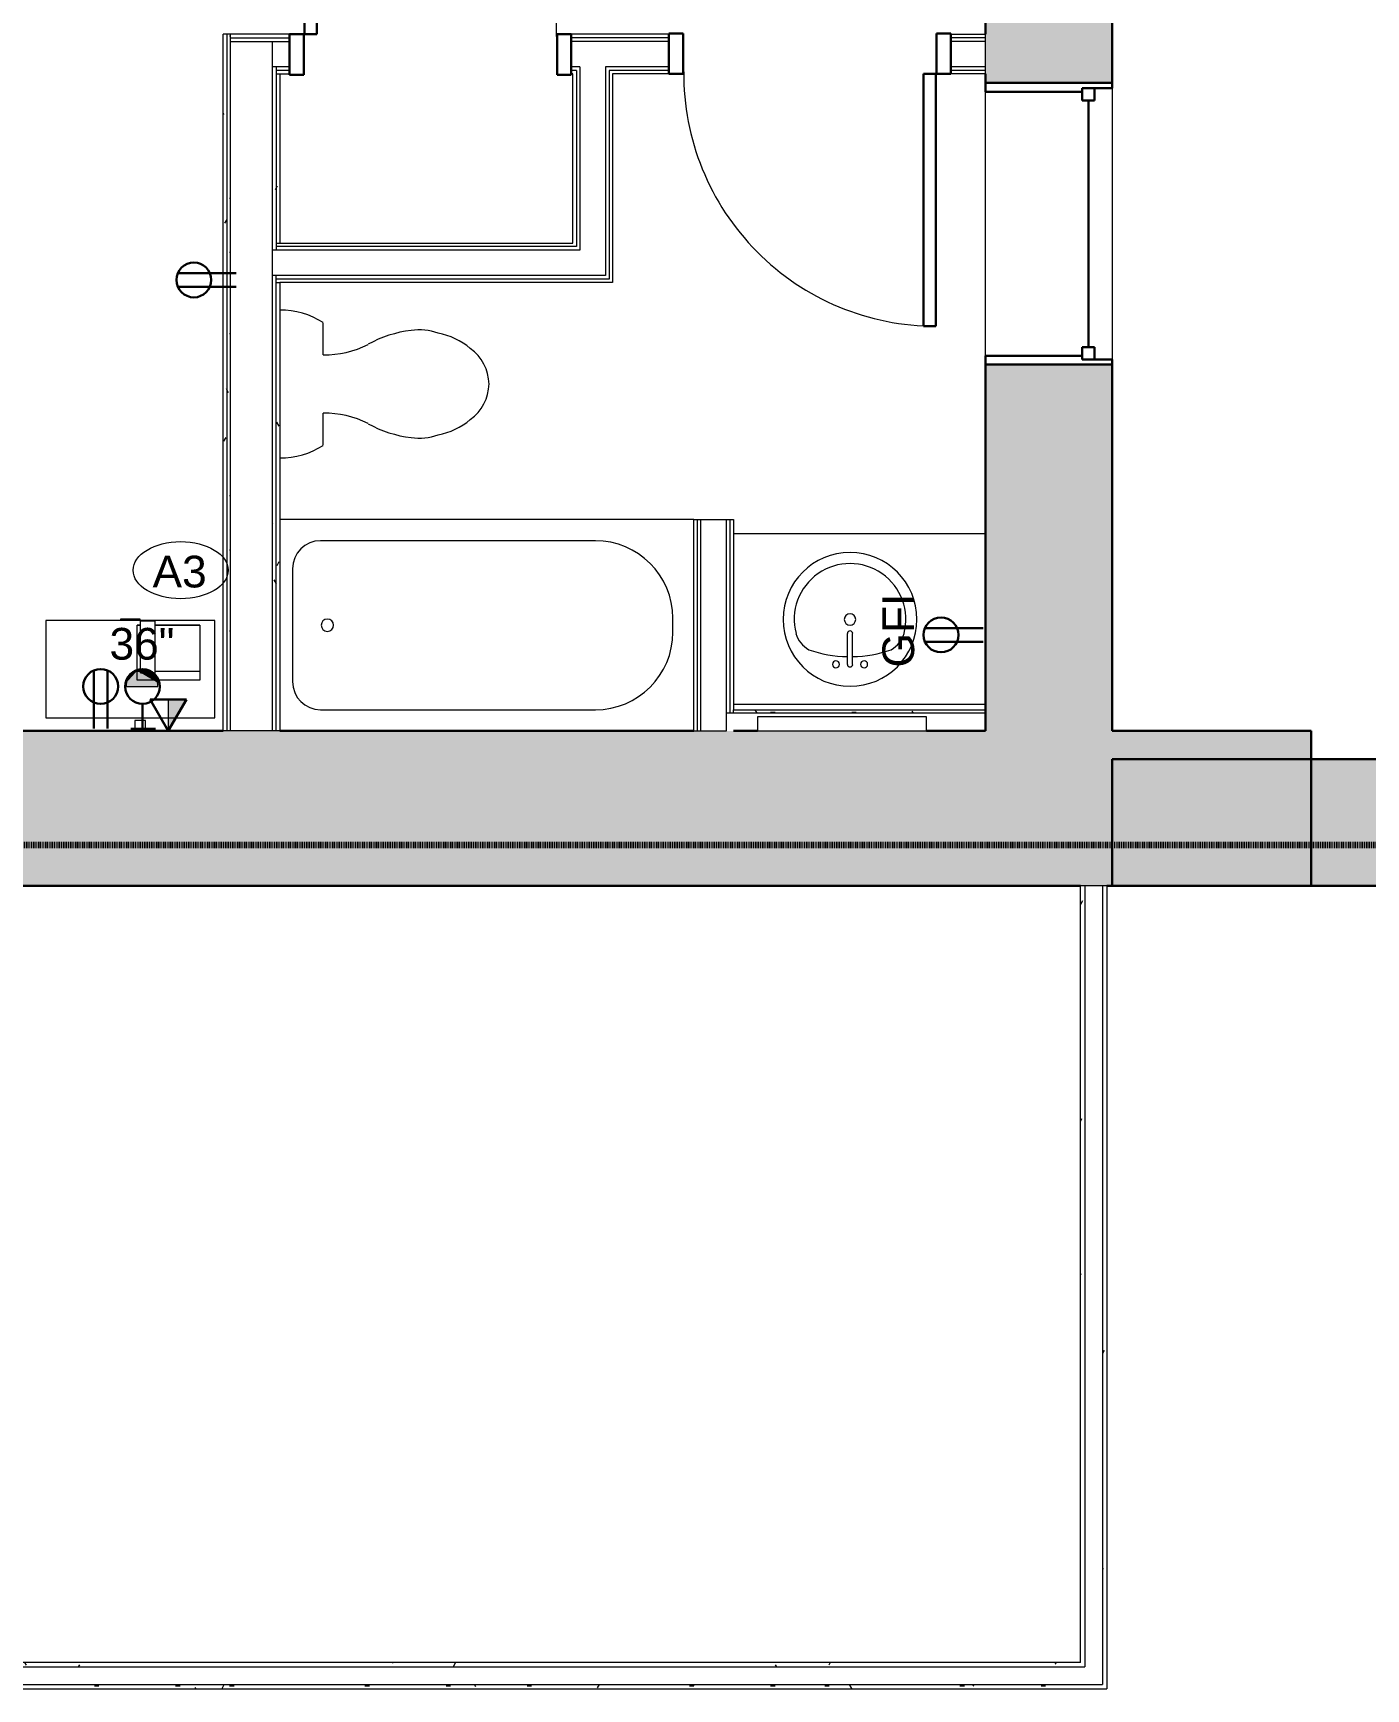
# Model space of a CAD drawing. Header units: inches. Extents: x -1176 to 1507, y -2563 to 978.
# Drawn here: x -907.3 to -718, y -1398.2 to -1163.1 of the extents above; entities that cross this region are included whole.
import ezdxf

# ---------------------------------------------------------------- set-up
doc = ezdxf.new("R2010")
doc.units = ezdxf.units.IN
doc.header["$MEASUREMENT"] = 0
doc.linetypes.add('Dash', pattern=[0.25, 0.125, -0.125])
for name, color, linetype, lineweight in [('A-ANNO-MATC', 214, 'Dash', 140), ('A-ANNO-NOTE', 131, 'Continuous', 40), ('A-DOOR', 31, 'Continuous', 18), ('A-DOOR-FRAM', 31, 'Continuous', 30), ('A-GLAZ', 151, 'Continuous', 18), ('A-WALL', 113, 'Continuous', 18), ('A-WALL-PATT', 111, 'Continuous', 18), ('E-ELEC-FIXT', 91, 'Continuous', 9), ('I-FURN', 30, 'Continuous', 9), ('I-WALL', 2, 'Continuous', 18), ('P-SANR-FIXT', 6, 'Continuous', 9), ('Q-CASE', 31, 'Continuous', 9), ('Q-SPCQ', 91, 'Continuous', 9), ('Q-SPCQ-IDEN', 132, 'Continuous', 9)]:
    doc.layers.add(name, color=color, linetype=linetype, lineweight=lineweight)
doc.styles.add('Arial', font='arial.ttf', dxfattribs={"height": 4.5})
doc.styles.add('Swis721 Lt BT', font='swissl.ttf', dxfattribs={"height": 4.5})
pattern_1 = [(0, (0, 0), (15.36, 3.84), [0.634, -10.886, 0.634, -10.886, -61.44]), (0, (0, 0), (15.36, 3.84), [-23.04, 0.634, -22.406, 0.634, -10.886, -26.88]), (0, (0, 0), (15.36, 3.84), [-57.6, 0.634, -7.046, 0.634, -18.566]), (120, (5.76, 1.92), (-11.0055376, 11.38215), [0.634, -10.886, 0.634, -10.886, -61.44]), (120, (5.76, 1.92), (-11.0055376, 11.38215), [-23.04, 0.634, -22.406, 0.634, -10.886, -26.88]), (120, (5.76, 1.92), (-11.0055376, 11.38215), [-57.6, 0.634, -7.046, 0.634, -18.566]), (240, (7.68, 9.6), (-4.3544624, -15.22215), [0.634, -10.886, 0.634, -10.886, -61.44]), (240, (7.68, 9.6), (-4.3544624, -15.22215), [-23.04, 0.634, -22.406, 0.634, -10.886, -26.88]), (240, (7.68, 9.6), (-4.3544624, -15.22215), [-57.6, 0.634, -7.046, 0.634, -18.566])]

# ---------------------------------------------------------------- blocks, each defined once
blk = doc.blocks.new('Double Hung - balcony windows 3_ 4_-6827316-2nd Floor Power _ Signal')
at = {"layer": 'A-GLAZ', "color": 8, "lineweight": 30}
for p, q in [((-20, 9), (-19.25, 9)), ((-19.25, 4.75), (-19.25, 9)), ((19.25, 4.75), (19.25, 9)), ((20, 9), (19.25, 9)), ((-19.25, 6.5), (-19.25, 4.75)), ((-19.25, 6.5), (-17.5, 6.5)), ((-19.25, 4.75), (-17.5, 4.75)), ((-19.25, 4.75), (-18.75, 4.75)), ((-18.75, -9), (-18.75, 4.75)), ((-17.5, 6.5), (-17.5, 4.75)), ((-17.5, 5.625), (17.5, 5.625)), ((17.5, 6.5), (17.5, 4.75)), ((19.25, 6.5), (17.5, 6.5)), ((19.25, 4.75), (17.5, 4.75)), ((18.75, 4.75), (19.25, 4.75)), ((18.75, 4.75), (18.75, -9)), ((19.25, 6.5), (19.25, 4.75)), ((-18.75, -9), (-20, -9)), ((18.75, -9), (20, -9))]:
    blk.add_line(p, q, dxfattribs=at)
blk = doc.blocks.new('Tub-Rectangular-3D - Tub-Rectangular-3D-7042732-2nd Floor Power _ Signal')
at = {"layer": 'P-SANR-FIXT'}
for p, q in [((16.28, 41), (-42.54, 41)), ((2.28, 38), (-36.72, 38)), ((-40.72, 34), (-40.72, 18)), ((13.28, 25), (13.28, 27)), ((-36.72, 14), (2.28, 14))]:
    blk.add_line(p, q, dxfattribs=at)
for centre, radius, start, end in [((-36.72, 34), 4, 90, 180), ((2.28, 27), 11, 360, 90), ((-35.77, 26), 0.875, 90, 270), ((-35.77, 26), 0.875, 270, 90), ((2.28, 25), 11, 270, 0), ((-36.72, 18), 4, 180, 270)]:
    blk.add_arc(centre, radius, start, end, dxfattribs=at)
blk = doc.blocks.new('Single Flush - D2 3_ X 8_-8252885-2nd Floor Power _ Signal')
at = {"layer": 'A-DOOR', "lineweight": 30}
for p, q in [((16.15625, -2.8125), (17.90625, -2.8125)), ((16.15625, -38.625), (16.15625, -2.8125)), ((17.90625, -2.8125), (17.90625, -38.625)), ((17.90625, -38.625), (16.15625, -38.625))]:
    blk.add_line(p, q, dxfattribs=at)
at = {"layer": 'A-DOOR', "lineweight": 9}
blk.add_arc((17.90625, -2.8125), 35.8125, 179.5, 270, dxfattribs=at)
at = {"layer": 'A-DOOR-FRAM'}
for p, q in [((-20, 2.9375), (-20, -2.8125)), ((-20, 2.9375), (-18, 2.9375)), ((-18, 2.9375), (-18, -2.8125)), ((18.000004, 2.9375), (18.000004, -2.8125)), ((18.000004, 2.9375), (20.000004, 2.9375)), ((20.000004, 2.9375), (20.000004, -2.8125)), ((-20, -2.8125), (-18, -2.8125)), ((18.000004, -2.8125), (20.000004, -2.8125))]:
    blk.add_line(p, q, dxfattribs=at)
blk = doc.blocks.new('Bed_Side_Table_5122 - T-4-6544423-2nd Floor Power _ Signal')
at = {"layer": 'I-FURN'}
for p, q in [((12, 3.99), (-12, 3.99)), ((-12, 3.99), (-12, -9.79)), ((12, -9.79), (12, 3.99)), ((-12, -9.79), (-1.38, -9.79)), ((-1.38, -9.79), (-1.38, -10)), ((-1.38, -9.79), (1.38, -9.79)), ((-1.38, -10), (1.38, -10)), ((1.38, -10), (1.38, -9.79)), ((1.38, -9.79), (12, -9.79))]:
    blk.add_line(p, q, dxfattribs=at)
blk = doc.blocks.new('P-Toilet-Floor-3D - Floor Mount-V62-2nd Floor Power _ Signal')
at = {"layer": 'P-SANR-FIXT'}
for p, q in [((-8.7, -8.31), (-4.13, -8.31)), ((4.13, -8.31), (8.7, -8.31))]:
    blk.add_line(p, q, dxfattribs=at)
for centre, radius, start, end in [((0.69, -2.25), 11.19, 179.3948, 212.8527), ((-0.69, -2.25), 11.19, 327.1473, 0.6052), ((-17.85, -8.46), 13.72, 332.9997, 0.6089), ((17.85, -8.46), 13.72, 179.3911, 207.0003), ((9.41, -22.94), 17.16, 151.2397, 172.7867), ((-9.41, -22.94), 17.16, 7.2133, 28.7603), ((0.88, -21.86), 8.56, 172.7867, 198.8936), ((-0.88, -21.86), 8.56, 341.1064, 7.2133), ((2.68, -22.72), 10.08, 190.9157, 219.9319), ((-2.68, -22.72), 10.08, 320.0681, 349.0843), ((0.18, -25.42), 6.45, 215.8378, 268.4031), ((-0.18, -25.42), 6.45, 271.5969, 324.1622)]:
    blk.add_arc(centre, radius, start, end, dxfattribs=at)
blk = doc.blocks.new('Vanity Counter Top w Round Sink Hole - 24_ Depth-8439851-2nd Floor Power _ Signal')
at = {"layer": 'Q-CASE'}
for p, q in [((-52.26, -0.75), (-16.49, -0.75)), ((-52.26, -25), (-16.49, -25))]:
    blk.add_line(p, q, dxfattribs=at)
blk = doc.blocks.new('Sink Vanity-Round - 19_ x 19_-6996918-2nd Floor Power _ Signal')
at = {"layer": 'P-SANR-FIXT'}
for p, q in [((3.43, -9.73), (3.43, -5.36)), ((4.18, -9.73), (4.18, -5.36))]:
    blk.add_line(p, q, dxfattribs=at)
for centre, radius, start, end in [((3.81, -3.35), 9.5, 90, 270), ((3.81, -3.35), 9.5, 270, 90), ((3.81, -3.35), 7.93, 345.3071, 194.6929), ((3.81, -3.35), 0.812, 0, 180), ((3.81, -3.35), 0.812, 180, 0), ((0.05, -4.11), 4.12, 197.8096, 239.2073), ((3.81, -5.36), 0.375, 0, 180), ((7.56, -4.11), 4.12, 300.7927, 342.1904), ((3.81, 9.17), 17.81, 250.7914, 268.7933), ((1.81, -9.73), 0.5, 0, 180), ((3.81, 9.17), 17.81, 271.2067, 289.2086), ((5.81, -9.73), 0.5, 0, 180), ((1.81, -9.73), 0.5, 180, 0), ((3.81, -9.73), 0.375, 180, 0), ((5.81, -9.73), 0.5, 180, 0)]:
    blk.add_arc(centre, radius, start, end, dxfattribs=at)
blk = doc.blocks.new('Speaker_Phone_6931 - Phone-7340356-2nd Floor Power _ Signal')
at = {"layer": 'Q-SPCQ'}
for p, q in [((-14.18, -4.45), (-5.3, -4.45)), ((-14.18, -12.24), (-14.18, -4.45)), ((-14.18, -4.45), (-5.3, -4.45)), ((-14.18, -12.24), (-14.18, -4.45)), ((-5.3, -4.45), (-5.3, -12.24)), ((-5.3, -4.45), (-5.3, -12.24)), ((-14.18, -5.69), (-7.79, -5.69)), ((-7.79, -6.51), (-7.79, -5.51)), ((-5.79, -5.51), (-7.79, -5.51)), ((-7.79, -12.85), (-7.79, -5.69)), ((-5.79, -5.51), (-5.79, -6.51)), ((-5.79, -5.69), (-5.3, -5.69)), ((-5.77, -5.69), (-5.77, -12.85)), ((-7.79, -12.24), (-14.18, -12.24)), ((-14.18, -12.24), (-7.79, -12.24)), ((-7.79, -12.85), (-7.79, -12.24)), ((-5.77, -12.85), (-7.79, -12.85)), ((-5.77, -12.85), (-7.79, -12.85)), ((-5.79, -12.24), (-5.3, -12.24)), ((-5.77, -12.24), (-5.77, -12.85)), ((-5.3, -12.24), (-5.77, -12.24))]:
    blk.add_line(p, q, dxfattribs=at)
blk = doc.blocks.new('Mirror84 - Mirror-8020230-2nd Floor Power _ Signal')
at = {"layer": 'Q-SPCQ'}
for p, q in [((-938.6, -1035.2), (-962.6, -1035.2)), ((-962.6, -1035.2), (-962.6, -1037.2)), ((-938.6, -1037.2), (-938.6, -1035.2)), ((-962.6, -1037.2), (-938.6, -1037.2))]:
    blk.add_line(p, q, dxfattribs=at)
blk = doc.blocks.new('PS - USB Outlet - USB Outlet-V150-2nd Floor Power _ Signal')
at = {"layer": 'E-ELEC-FIXT'}
for p, q in [((0.75, 1.5), (-0.75, 1.5)), ((-0.75, 1.5), (-0.75, 0)), ((0.75, 0), (0.75, 1.5))]:
    blk.add_line(p, q, dxfattribs=at)
blk = doc.blocks.new('Appliance_Specialty Equipment Tag - Standard-3515593-2nd Floor Power _ Signal')
at = {"layer": 'Q-SPCQ-IDEN'}
blk.add_ellipse((-0.0499, 0.0037), major_axis=(-0.1406, 0), ratio=0.600473, dxfattribs=at)

msp = doc.modelspace()

# ---------------------------------------------------------------- hatches: boundary and pattern name
at = {"layer": 'A-ANNO-NOTE', "lineweight": 9}
for points in [[(-894.01, -1255.34), (-892.48, -1253.65), (-893.63, -1254.47)], [(-889.61, -1255.34), (-892.48, -1253.65), (-894.01, -1255.34)], [(-894.01, -1255.34), (-893.63, -1254.47), (-893.87, -1254.88)], [(-893.63, -1254.47), (-892.48, -1253.65), (-892.92, -1253.84)], [(-893.63, -1254.47), (-892.92, -1253.84), (-893.05, -1253.92)], [(-893.63, -1254.47), (-893.05, -1253.92), (-893.48, -1254.29)], [(-892.48, -1253.65), (-891.14, -1253.65), (-891.93, -1253.55)], [(-889.76, -1254.88), (-891.14, -1253.65), (-892.48, -1253.65)], [(-889.61, -1255.34), (-889.76, -1254.88), (-892.48, -1253.65)], [(-891.14, -1253.65), (-891.69, -1253.55), (-891.93, -1253.55)], [(-889.76, -1254.88), (-890.71, -1253.84), (-891.14, -1253.65)], [(-889.76, -1254.88), (-890.57, -1253.92), (-890.71, -1253.84)], [(-889.76, -1254.88), (-890.15, -1254.29), (-890.57, -1253.92)], [(-889.76, -1254.88), (-889.83, -1254.74), (-890.09, -1254.35)], [(-889.83, -1254.74), (-889.95, -1254.54), (-890.09, -1254.35)], [(-889.61, -1255.34), (-889.63, -1255.26), (-889.76, -1254.88)], [(-894.06, -1255.81), (-889.61, -1255.34), (-894.01, -1255.34)], [(-894.06, -1255.89), (-889.61, -1255.34), (-894.06, -1255.81)], [(-894.06, -1255.89), (-889.56, -1255.89), (-889.61, -1255.34)], [(-889.56, -1255.81), (-889.57, -1255.65), (-889.61, -1255.34)], [(-889.56, -1255.89), (-889.56, -1255.81), (-889.61, -1255.34)], [(-888.06, -1262.19), (-885.48, -1257.72), (-888.06, -1257.72)]]:
    msp.add_hatch(color=256, dxfattribs=at).paths.add_polyline_path(points, flags=0)
at = {"layer": 'A-WALL-PATT'}
h = msp.add_hatch(color=250, dxfattribs=at)
h.paths.add_polyline_path([(-754.04, -1262.19), (-754.04, -1210.19), (-772.04, -1210.19), (-772.04, -1262.19), (-763.55, -1262.19)], flags=0)
h.paths.add_polyline_path([(-754.04, -1170.19), (-754.04, -1093.3), (-772.04, -1093.3), (-772.04, -1170.19), (-763.55, -1170.19)], flags=0)
h.paths.add_polyline_path([(-754.04, -1053.19), (-754.04, -1004.19), (-772.04, -1004.19), (-772.04, -1053.19), (-763.55, -1053.19)], flags=0)
h.paths.add_polyline_path([(-763.55, -962.19), (-754.04, -962.19), (-754.04, -860.19), (-772.04, -860.19), (-772.04, -962.19)], flags=0)
h.paths.add_polyline_path([(-754.04, -818.19), (-754.04, -716.19), (-772.04, -716.19), (-772.04, -818.19), (-763.55, -818.19)], flags=0)
h.paths.add_polyline_path([(-754.04, -674.19), (-754.04, -572.19), (-772.04, -572.19), (-772.04, -674.19), (-763.55, -674.19)], flags=0)
h.paths.add_polyline_path([(-772.04, -530.19), (-754.04, -530.19), (-754.04, -428.19), (-772.04, -428.19), (-772.04, -498.55)], flags=0)
h.paths.add_polyline_path([(-772.04, -386.19), (-754.04, -386.19), (-754.04, -278.19), (-772.04, -278.19), (-772.04, -383.71)], flags=0)
h.paths.add_polyline_path([(-754.04, -236.19), (-754.04, -122.5), (-772.04, -122.5), (-772.04, -236.19), (-763.55, -236.19)], flags=0)
h.paths.add_polyline_path([(-772.04, -80.5), (-754.04, -80.5), (-754.04, 16.25), (-772.04, 16.25), (-772.04, -72.63)], flags=0)
at = {"layer": 'A-WALL-PATT', "lineweight": 9}
h = msp.add_hatch(dxfattribs=at)
h.set_pattern_fill('FP_3', color=256, style=0, pattern_type=2)
h.set_pattern_definition(pattern_1)
h.paths.add_polyline_path([(-880.25, -1262.19), (-879.75, -1262.19), (-879.75, -1163.3), (-880.25, -1163.3), (-880.25, -1233.56)], flags=0)
h = msp.add_hatch(dxfattribs=at)
h.set_pattern_fill('FP_3', color=256, style=0, pattern_type=2)
h.set_pattern_definition(pattern_1)
h.paths.add_polyline_path([(-879.25, -1262.19), (-879.25, -1163.3), (-879.75, -1163.3), (-879.75, -1262.19)], flags=0)
h = msp.add_hatch(dxfattribs=at)
h.set_pattern_fill('FP_3', color=256, style=0, pattern_type=2)
h.set_pattern_definition(pattern_1)
h.paths.add_polyline_path([(-872.75, -1262.19), (-872.75, -1197.55), (-873.25, -1197.55), (-873.25, -1262.19)], flags=0)
h.paths.add_polyline_path([(-873.25, -1193.93), (-872.75, -1193.93), (-872.75, -1167.93), (-873.25, -1167.93), (-873.25, -1172.31)], flags=0)
h = msp.add_hatch(dxfattribs=at)
h.set_pattern_fill('FP_3', color=256, style=0, pattern_type=2)
h.set_pattern_definition(pattern_1)
h.paths.add_polyline_path([(-872.25, -1262.19), (-872.25, -1198.55), (-872.75, -1198.55), (-872.75, -1262.19)], flags=0)
h.paths.add_polyline_path([(-872.25, -1192.93), (-872.25, -1168.93), (-872.75, -1168.93), (-872.75, -1192.93)], flags=0)
h = msp.add_hatch(dxfattribs=at)
h.set_pattern_fill('FP_3', color=256, style=0, pattern_type=2)
h.set_pattern_definition(pattern_1)
h.paths.add_polyline_path([(-807.81, -1259.69), (-772.04, -1259.69), (-772.04, -1259.19), (-807.81, -1259.19)], flags=0)
at = {"layer": 'A-WALL-PATT'}
for points in [[(-725.8, -1275.19), (-725.8, -1262.19), (-951.06, -1262.19), (-951.06, -1275.19), (-763.55, -1275.19)], [(-657.68, -1284.19), (-618.05, -1284.19), (-618.05, -1266.19), (-642.33, -1266.19), (-642.33, -1275.19), (-754.04, -1275.19), (-754.04, -1284.19), (-725.8, -1284.19)], [(-754.04, -1275.19), (-642.33, -1275.19), (-642.33, -1266.19), (-754.04, -1266.19)], [(-754.04, -1284.19), (-725.8, -1284.19), (-725.8, -1275.19), (-951.06, -1275.19), (-951.06, -1284.19), (-754.81, -1284.19)]]:
    msp.add_hatch(color=250, dxfattribs=at).paths.add_polyline_path(points, flags=0)
at = {"layer": 'A-WALL-PATT', "lineweight": 9}
h = msp.add_hatch(dxfattribs=at)
h.set_pattern_fill('FP_2', color=256, style=0, pattern_type=2)
h.set_pattern_definition(pattern_1)
h.paths.add_polyline_path([(-758.56, -1394.44), (-757.93, -1394.44), (-757.93, -1284.19), (-758.56, -1284.19), (-758.56, -1294.82)], flags=0)
h = msp.add_hatch(dxfattribs=at)
h.set_pattern_fill('FP_2', color=256, style=0, pattern_type=2)
h.set_pattern_definition(pattern_1)
h.paths.add_polyline_path([(-754.81, -1397.56), (-754.81, -1284.19), (-755.43, -1284.19), (-755.43, -1397.56)], flags=0)
h = msp.add_hatch(dxfattribs=at)
h.set_pattern_fill('FP_2', color=256, style=0, pattern_type=2)
h.set_pattern_definition(pattern_1)
h.paths.add_polyline_path([(-757.93, -1395.06), (-757.93, -1394.44), (-1015.06, -1394.44), (-1015.06, -1395.06)], flags=0)
h = msp.add_hatch(dxfattribs=at)
h.set_pattern_fill('FP_2', color=256, style=0, pattern_type=2)
h.set_pattern_definition(pattern_1)
h.paths.add_polyline_path([(-754.81, -1398.19), (-754.81, -1397.56), (-1015.06, -1397.56), (-1015.06, -1398.19)], flags=0)

# ---------------------------------------------------------------- linework, layer by layer
at = {"layer": 'A-ANNO-MATC'}
msp.add_line((-1061.04, -1278.34), (-515.04, -1278.34), dxfattribs=at)
at = {"layer": 'A-ANNO-NOTE', "lineweight": 30}
for p, q in [((-878.45, -1197.21), (-886.71, -1197.21)), ((-878.45, -1199.13), (-886.71, -1199.13)), ((-772.37, -1247.61), (-780.63, -1247.61)), ((-772.37, -1249.52), (-780.63, -1249.52)), ((-898.62, -1261.86), (-898.62, -1253.6)), ((-896.71, -1261.86), (-896.71, -1253.6)), ((-891.73, -1261.87), (-891.73, -1258.37)), ((-888.06, -1262.19), (-890.64, -1257.72)), ((-890.64, -1257.72), (-885.48, -1257.72)), ((-888.06, -1262.19), (-885.48, -1257.72)), ((-893.36, -1261.87), (-889.86, -1261.87))]:
    msp.add_line(p, q, dxfattribs=at)
at = {"layer": 'A-ANNO-NOTE', "lineweight": 9}
for p, q in [((-894.06, -1255.89), (-889.56, -1255.89)), ((-888.06, -1262.19), (-885.48, -1257.72)), ((-885.48, -1257.72), (-888.06, -1257.72)), ((-888.06, -1257.72), (-888.06, -1262.19))]:
    msp.add_line(p, q, dxfattribs=at)
at = {"layer": 'A-ANNO-NOTE', "lineweight": 30}
for centre, radius in [((-884.43, -1198.17), 2.47), ((-778.35, -1248.56), 2.47), ((-897.66, -1255.88), 2.48), ((-891.72, -1255.89), 2.47)]:
    msp.add_circle(centre, radius, dxfattribs=at)
at = {"layer": 'A-ANNO-NOTE', "lineweight": 9}
msp.add_arc((-891.81, -1255.8), 2.25, 357.6427, 182.3573, dxfattribs=at)
at = {"layer": 'A-WALL', "color": 8, "lineweight": 30}
for p, q in [((-754.04, -1170.19), (-754.04, -1093.3)), ((-772.04, -1163.3), (-772.04, -1117.8)), ((-772.04, -1170.19), (-772.04, -1168.93)), ((-754.04, -1170.19), (-772.04, -1170.19)), ((-754.04, -1210.19), (-772.04, -1210.19)), ((-772.04, -1262.19), (-772.04, -1210.19)), ((-754.04, -1210.19), (-754.04, -1262.19)), ((-951.06, -1262.19), (-880.25, -1262.19)), ((-872.25, -1262.19), (-813.44, -1262.19)), ((-807.81, -1262.19), (-804.42, -1262.19)), ((-780.42, -1262.19), (-772.04, -1262.19)), ((-754.04, -1262.19), (-725.8, -1262.19)), ((-725.8, -1262.19), (-725.8, -1284.19)), ((-754.04, -1266.19), (-754.04, -1284.19)), ((-754.04, -1266.19), (-618.05, -1266.19)), ((-758.56, -1284.19), (-951.06, -1284.19)), ((-754.81, -1284.19), (-657.68, -1284.19))]:
    msp.add_line(p, q, dxfattribs=at)
at = {"layer": 'A-WALL'}
for p, q in [((-879.75, -1163.3), (-879.75, -1262.19)), ((-879.25, -1262.19), (-879.25, -1163.3)), ((-772.04, -1168.93), (-772.04, -1163.3)), ((-879.25, -1163.8), (-870.84, -1163.8)), ((-879.25, -1164.3), (-870.84, -1164.3)), ((-873.25, -1262.19), (-873.25, -1164.3)), ((-816.98, -1163.8), (-830.84, -1163.8)), ((-816.98, -1164.3), (-830.84, -1164.3)), ((-772.04, -1163.8), (-776.98, -1163.8)), ((-772.04, -1164.3), (-776.98, -1164.3)), ((-870.84, -1167.93), (-873.25, -1167.93)), ((-872.75, -1167.93), (-872.75, -1193.93)), ((-829.62, -1167.93), (-830.84, -1167.93)), ((-829.62, -1167.93), (-829.62, -1193.93)), ((-816.98, -1167.93), (-825.99, -1167.93)), ((-825.99, -1167.93), (-825.99, -1197.55)), ((-772.04, -1167.93), (-776.98, -1167.93)), ((-870.84, -1168.43), (-872.75, -1168.43)), ((-872.75, -1168.93), (-872.25, -1168.93)), ((-830.12, -1168.43), (-830.84, -1168.43)), ((-830.12, -1168.43), (-830.12, -1193.43)), ((-816.98, -1168.43), (-825.49, -1168.43)), ((-825.49, -1168.43), (-825.49, -1198.05)), ((-772.04, -1168.43), (-776.98, -1168.43)), ((-829.62, -1193.93), (-873.25, -1193.93)), ((-872.75, -1192.93), (-872.25, -1192.93)), ((-830.12, -1193.43), (-872.75, -1193.43)), ((-825.99, -1197.55), (-873.25, -1197.55)), ((-872.75, -1262.19), (-872.75, -1197.55)), ((-825.49, -1198.05), (-872.75, -1198.05)), ((-872.75, -1198.55), (-872.25, -1198.55)), ((-812.94, -1262.19), (-812.94, -1232.19)), ((-812.44, -1262.19), (-812.44, -1232.19)), ((-808.81, -1262.19), (-808.81, -1232.19)), ((-808.31, -1259.69), (-808.31, -1232.19)), ((-772.04, -1259.69), (-808.81, -1259.69)), ((-807.81, -1259.69), (-807.81, -1259.19)), ((-872.25, -1262.19), (-880.25, -1262.19)), ((-813.44, -1262.19), (-808.81, -1262.19)), ((-754.81, -1284.19), (-758.56, -1284.19)), ((-757.93, -1284.19), (-757.93, -1395.06)), ((-755.43, -1284.19), (-755.43, -1397.56)), ((-1015.06, -1395.06), (-757.93, -1395.06)), ((-1015.06, -1397.56), (-755.43, -1397.56))]:
    msp.add_line(p, q, dxfattribs=at)
at = {"layer": 'A-WALL', "lineweight": 9}
for p, q in [((-772.04, -1210.19), (-772.04, -1170.19)), ((-754.04, -1170.19), (-754.04, -1210.19))]:
    msp.add_line(p, q, dxfattribs=at)
at = {"layer": 'I-WALL'}
for p, q in [((-880.25, -1262.19), (-880.25, -1163.3)), ((-870.84, -1163.3), (-880.25, -1163.3)), ((-870.84, -1168.93), (-870.84, -1163.3)), ((-816.98, -1163.3), (-830.84, -1163.3)), ((-830.84, -1168.93), (-830.84, -1163.3)), ((-816.98, -1168.93), (-816.98, -1163.3)), ((-776.98, -1163.3), (-772.04, -1163.3)), ((-776.98, -1168.93), (-776.98, -1163.3)), ((-872.25, -1168.93), (-872.25, -1192.93)), ((-872.25, -1168.93), (-870.84, -1168.93)), ((-830.62, -1168.93), (-830.84, -1168.93)), ((-830.62, -1192.93), (-830.62, -1168.93)), ((-816.98, -1168.93), (-824.99, -1168.93)), ((-824.99, -1168.93), (-824.99, -1198.55)), ((-772.04, -1168.93), (-776.98, -1168.93)), ((-872.25, -1192.93), (-830.62, -1192.93)), ((-872.25, -1198.55), (-872.25, -1262.19)), ((-824.99, -1198.55), (-872.25, -1198.55)), ((-813.44, -1262.19), (-813.44, -1232.19)), ((-813.44, -1232.19), (-807.81, -1232.19)), ((-807.81, -1232.19), (-807.81, -1259.19)), ((-807.81, -1259.19), (-772.04, -1259.19)), ((-758.56, -1394.44), (-758.56, -1284.19)), ((-754.81, -1284.19), (-754.81, -1398.19)), ((-758.56, -1394.44), (-1015.06, -1394.44)), ((-1015.06, -1398.19), (-754.81, -1398.19))]:
    msp.add_line(p, q, dxfattribs=at)

# ---------------------------------------------------------------- block references
at = {"layer": 'A-DOOR', "rotation": 180}
msp.add_blockref('Single Flush - D2 3_ X 8_-8252885-2nd Floor Power _ Signal', (-850.84, -1166.11), dxfattribs=at)
at = {"layer": 'A-DOOR'}
msp.add_blockref('Single Flush - D2 3_ X 8_-8252885-2nd Floor Power _ Signal', (-796.98, -1166.11), dxfattribs=at)
at = {"layer": 'A-GLAZ', "rotation": 269.9999999999999}
msp.add_blockref('Double Hung - balcony windows 3_ 4_-6827316-2nd Floor Power _ Signal', (-763.04, -1190.19), dxfattribs=at)
at = {"layer": 'E-ELEC-FIXT'}
msp.add_blockref('PS - USB Outlet - USB Outlet-V150-2nd Floor Power _ Signal', (-892.07, -1262.19), dxfattribs=at)
at = {"layer": 'I-FURN', "rotation": 180}
msp.add_blockref('Bed_Side_Table_5122 - T-4-6544423-2nd Floor Power _ Signal', (-893.45, -1256.32), dxfattribs=at)
at = {"layer": 'P-SANR-FIXT', "rotation": 89.9999999999999}
msp.add_blockref('P-Toilet-Floor-3D - Floor Mount-V62-2nd Floor Power _ Signal', (-874.38, -1212.94), dxfattribs=at)
at = {"layer": 'P-SANR-FIXT'}
for name, p in [('Tub-Rectangular-3D - Tub-Rectangular-3D-7042732-2nd Floor Power _ Signal', (-829.71, -1273.19)), ('Sink Vanity-Round - 19_ x 19_-6996918-2nd Floor Power _ Signal', (-795.08, -1243.01))]:
    msp.add_blockref(name, p, dxfattribs=at)
at = {"layer": 'Q-CASE', "rotation": 180}
msp.add_blockref('Vanity Counter Top w Round Sink Hole - 24_ Depth-8439851-2nd Floor Power _ Signal', (-824.31, -1259.19), dxfattribs=at)
at = {"layer": 'Q-SPCQ', "rotation": 180}
for name, p in [('Speaker_Phone_6931 - Phone-7340356-2nd Floor Power _ Signal', (-897.78, -1259.43)), ('Mirror84 - Mirror-8020230-2nd Floor Power _ Signal', (-1743.01, -2297.38))]:
    msp.add_blockref(name, p, dxfattribs=at)
at = {"layer": 'Q-SPCQ-IDEN', "xscale": 47.99999999999997, "yscale": 47.99999999999997, "zscale": 47.99999999999997}
msp.add_blockref('Appliance_Specialty Equipment Tag - Standard-3515593-2nd Floor Power _ Signal', (-883.91, -1239.55), dxfattribs=at)

# ---------------------------------------------------------------- texts
at = {"layer": 'A-ANNO-NOTE', "lineweight": 9, "insert": (-786.67, -1253.19), "char_height": 4.5, "width": 11.9685, "attachment_point": 1, "rotation": 90, "style": 'Swis721 Lt BT'}
msp.add_mtext('GFI', dxfattribs=at)
at = {"layer": 'A-ANNO-NOTE', "lineweight": 9, "insert": (-896.41, -1247.57), "char_height": 4.5, "width": 10.302, "attachment_point": 1, "style": 'Swis721 Lt BT'}
msp.add_mtext('36"', dxfattribs=at)
at = {"layer": 'Q-SPCQ-IDEN', "insert": (-890.3, -1237.32), "char_height": 4.5, "width": 9.393, "attachment_point": 1, "style": 'Arial'}
msp.add_mtext('A3', dxfattribs=at)

doc.saveas('drawing.dxf')
